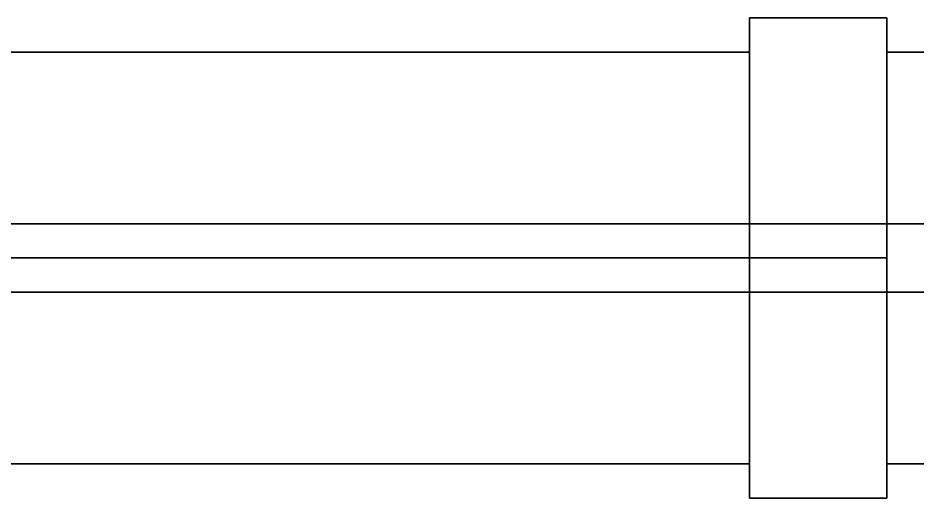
# Model space of a CAD drawing. Extents: x -19 to 904, y -1167 to 74.
# Drawn here: x 750.1 to 815.5, y -952.1 to -917.1 of the extents above; entities that cross this region are included whole.
import ezdxf

# ---------------------------------------------------------------- set-up
doc = ezdxf.new("R2010")
doc.units = 0
for name, color, linetype in [('PQ_200_2D', 1, 'Continuous'), ('PQ_200_3D', 1, 'Continuous'), ('PQ_204_2D', 7, 'Continuous'), ('PQ_204_3D', 7, 'Continuous')]:
    doc.layers.add(name, color=color, linetype=linetype)

msp = doc.modelspace()

# ---------------------------------------------------------------- linework, layer by layer
at = {"layer": 'PQ_200_2D'}
for p, q in [((803.334, -919.6), (803.334, -917.1)), ((803.334, -917.1), (813.334, -917.1)), ((813.334, -917.1), (813.334, -919.6)), ((803.334, -919.6), (692.5, -919.6)), ((838.334, -919.6), (813.334, -919.6)), ((692.5, -949.6), (803.334, -949.6)), ((803.334, -952.1), (803.334, -949.6)), ((813.334, -949.6), (813.334, -952.1)), ((813.334, -949.6), (838.334, -949.6)), ((813.334, -952.1), (803.334, -952.1))]:
    msp.add_line(p, q, dxfattribs=at)
at = {"layer": 'PQ_200_3D'}
for points, invisible_edges in [([(803.334, -921.61, 193.08), (713.334, -921.61, 193.08), (713.334, -919.6, 200.58), (803.334, -919.6, 200.58)], 1), ([(803.334, -919.6, 200.58), (713.334, -919.6, 200.58), (713.334, -921.61, 208.08), (803.334, -921.61, 208.08)], 4), ([(803.334, -927.1, 187.59), (713.334, -927.1, 187.59), (713.334, -921.61, 193.08), (803.334, -921.61, 193.08)], 5), ([(803.334, -921.61, 208.08), (713.334, -921.61, 208.08), (713.334, -927.1, 213.571), (803.334, -927.1, 213.571)], 5), ([(803.334, -934.6, 185.58), (713.334, -934.6, 185.58), (713.334, -927.1, 187.59), (803.334, -927.1, 187.59)], 4), ([(803.334, -927.1, 213.571), (713.334, -927.1, 213.571), (713.334, -934.6, 215.58), (803.334, -934.6, 215.58)], 1), ([(803.334, -934.6, 215.58), (713.334, -934.6, 215.58), (713.334, -942.1, 213.571), (803.334, -942.1, 213.571)], 4), ([(803.334, -942.1, 187.59), (713.334, -942.1, 187.59), (713.334, -934.6, 185.58), (803.334, -934.6, 185.58)], 1), ([(803.334, -942.1, 213.571), (713.334, -942.1, 213.571), (713.334, -947.59, 208.08), (803.334, -947.59, 208.08)], 5), ([(803.334, -947.59, 193.08), (713.334, -947.59, 193.08), (713.334, -942.1, 187.59), (803.334, -942.1, 187.59)], 5), ([(803.334, -947.59, 208.08), (713.334, -947.59, 208.08), (713.334, -949.6, 200.58), (803.334, -949.6, 200.58)], 1), ([(803.334, -949.6, 200.58), (713.334, -949.6, 200.58), (713.334, -947.59, 193.08), (803.334, -947.59, 193.08)], 4)]:
    msp.add_3dface(points, dxfattribs=dict(at, invisible_edges=invisible_edges))
at = {"layer": 'PQ_204_2D'}
for p, q in [((803.334, -932.1), (803.334, -919.6)), ((813.334, -919.6), (813.334, -932.1)), ((838.334, -932.1), (733.99, -932.1)), ((733.99, -937.1), (838.334, -937.1)), ((803.334, -949.6), (803.334, -937.1)), ((813.334, -937.1), (813.334, -949.6))]:
    msp.add_line(p, q, dxfattribs=at)
at = {"layer": 'PQ_204_3D'}
for points, invisible_edges in [([(813.334, -919.445, 191.83), (803.334, -919.445, 191.83), (803.334, -917.1, 200.58), (813.334, -917.1, 200.58)], 1), ([(813.334, -917.1, 200.58), (803.334, -917.1, 200.58), (803.334, -919.445, 209.33), (813.334, -919.445, 209.33)], 4), ([(813.334, -925.85, 185.425), (803.334, -925.85, 185.425), (803.334, -919.445, 191.83), (813.334, -919.445, 191.83)], 5), ([(813.334, -919.445, 209.33), (803.334, -919.445, 209.33), (803.334, -925.85, 215.736), (813.334, -925.85, 215.736)], 5), ([(813.334, -934.6, 183.08), (803.334, -934.6, 183.08), (803.334, -925.85, 185.425), (813.334, -925.85, 185.425)], 4), ([(813.334, -925.85, 215.736), (803.334, -925.85, 215.736), (803.334, -934.6, 218.08), (813.334, -934.6, 218.08)], 1), ([(813.334, -934.6, 218.08), (803.334, -934.6, 218.08), (803.334, -943.35, 215.736), (813.334, -943.35, 215.736)], 4), ([(813.334, -943.35, 185.425), (803.334, -943.35, 185.425), (803.334, -934.6, 183.08), (813.334, -934.6, 183.08)], 1), ([(813.334, -943.35, 215.736), (803.334, -943.35, 215.736), (803.334, -949.755, 209.33), (813.334, -949.755, 209.33)], 5), ([(813.334, -949.755, 191.83), (803.334, -949.755, 191.83), (803.334, -943.35, 185.425), (813.334, -943.35, 185.425)], 5), ([(813.334, -949.755, 209.33), (803.334, -949.755, 209.33), (803.334, -952.1, 200.58), (813.334, -952.1, 200.58)], 1), ([(813.334, -952.1, 200.58), (803.334, -952.1, 200.58), (803.334, -949.755, 191.83), (813.334, -949.755, 191.83)], 4)]:
    msp.add_3dface(points, dxfattribs=dict(at, invisible_edges=invisible_edges))
for points in [[(803.334, -919.445, 191.83), (803.334, -921.61, 193.08), (803.334, -919.6, 200.58), (803.334, -917.1, 200.58)], [(803.334, -917.1, 200.58), (803.334, -919.6, 200.58), (803.334, -921.61, 208.08), (803.334, -919.445, 209.33)], [(813.334, -934.6, 200.58), (813.334, -919.445, 191.83), (813.334, -917.1, 200.58), (813.334, -934.6, 200.58)], [(813.334, -934.6, 200.58), (813.334, -917.1, 200.58), (813.334, -919.445, 209.33), (813.334, -934.6, 200.58)], [(803.334, -925.85, 185.425), (803.334, -927.1, 187.59), (803.334, -921.61, 193.08), (803.334, -919.445, 191.83)], [(803.334, -919.445, 209.33), (803.334, -921.61, 208.08), (803.334, -927.1, 213.571), (803.334, -925.85, 215.736)], [(813.334, -934.6, 200.58), (813.334, -925.85, 185.425), (813.334, -919.445, 191.83), (813.334, -934.6, 200.58)], [(813.334, -934.6, 200.58), (813.334, -919.445, 209.33), (813.334, -925.85, 215.736), (813.334, -934.6, 200.58)], [(803.334, -934.6, 183.08), (803.334, -934.6, 185.58), (803.334, -927.1, 187.59), (803.334, -925.85, 185.425)], [(803.334, -925.85, 215.736), (803.334, -927.1, 213.571), (803.334, -934.6, 215.58), (803.334, -934.6, 218.08)], [(813.334, -934.6, 200.58), (813.334, -934.6, 183.08), (813.334, -925.85, 185.425), (813.334, -934.6, 200.58)], [(813.334, -934.6, 200.58), (813.334, -925.85, 215.736), (813.334, -934.6, 218.08), (813.334, -934.6, 200.58)], [(803.334, -934.6, 218.08), (803.334, -934.6, 215.58), (803.334, -942.1, 213.571), (803.334, -943.35, 215.736)], [(803.334, -943.35, 185.425), (803.334, -942.1, 187.59), (803.334, -934.6, 185.58), (803.334, -934.6, 183.08)], [(813.334, -934.6, 200.58), (813.334, -934.6, 218.08), (813.334, -943.35, 215.736), (813.334, -934.6, 200.58)], [(813.334, -934.6, 200.58), (813.334, -943.35, 215.736), (813.334, -949.755, 209.33), (813.334, -934.6, 200.58)], [(813.334, -934.6, 200.58), (813.334, -949.755, 209.33), (813.334, -952.1, 200.58), (813.334, -934.6, 200.58)], [(813.334, -934.6, 200.58), (813.334, -952.1, 200.58), (813.334, -949.755, 191.83), (813.334, -934.6, 200.58)], [(813.334, -934.6, 200.58), (813.334, -949.755, 191.83), (813.334, -943.35, 185.425), (813.334, -934.6, 200.58)], [(813.334, -934.6, 200.58), (813.334, -943.35, 185.425), (813.334, -934.6, 183.08), (813.334, -934.6, 200.58)], [(803.334, -943.35, 215.736), (803.334, -942.1, 213.571), (803.334, -947.59, 208.08), (803.334, -949.755, 209.33)], [(803.334, -949.755, 191.83), (803.334, -947.59, 193.08), (803.334, -942.1, 187.59), (803.334, -943.35, 185.425)], [(803.334, -949.755, 209.33), (803.334, -947.59, 208.08), (803.334, -949.6, 200.58), (803.334, -952.1, 200.58)], [(803.334, -952.1, 200.58), (803.334, -949.6, 200.58), (803.334, -947.59, 193.08), (803.334, -949.755, 191.83)]]:
    msp.add_3dface(points, dxfattribs=at)

# ---------------------------------------------------------------- meshes
at = {"layer": 'PQ_200_3D'}
mesh = msp.add_polyface(dxfattribs=at)
corners = [(903.99, -937.1, 224.232), (733.99, -937.1, 224.232), (733.99, -932.1, 224.232), (903.99, -932.1, 224.232), (903.99, -937.1, 249.232), (733.99, -937.1, 249.232), (733.99, -932.1, 249.232), (903.99, -932.1, 249.232)]
mesh.append_faces([[corners[k] for k in face] for face in [(1, 2, 3, 0), (7, 6, 5, 4), (4, 5, 1, 0), (2, 6, 7, 3), (3, 7, 4, 0), (5, 6, 2, 1)]])
at = {"layer": 'PQ_204_3D'}
mesh = msp.add_polyface(dxfattribs=at)
corners = [(838.334, -949.6, 193.08), (813.334, -949.6, 193.08), (813.334, -919.6, 193.08), (838.334, -919.6, 193.08), (838.334, -949.6, 208.08), (813.334, -949.6, 208.08), (813.334, -919.6, 208.08), (838.334, -919.6, 208.08)]
mesh.append_faces([[corners[k] for k in face] for face in [(1, 2, 3, 0), (7, 6, 5, 4), (4, 5, 1, 0), (2, 6, 7, 3), (3, 7, 4, 0), (5, 6, 2, 1)]])

doc.saveas('drawing.dxf')
